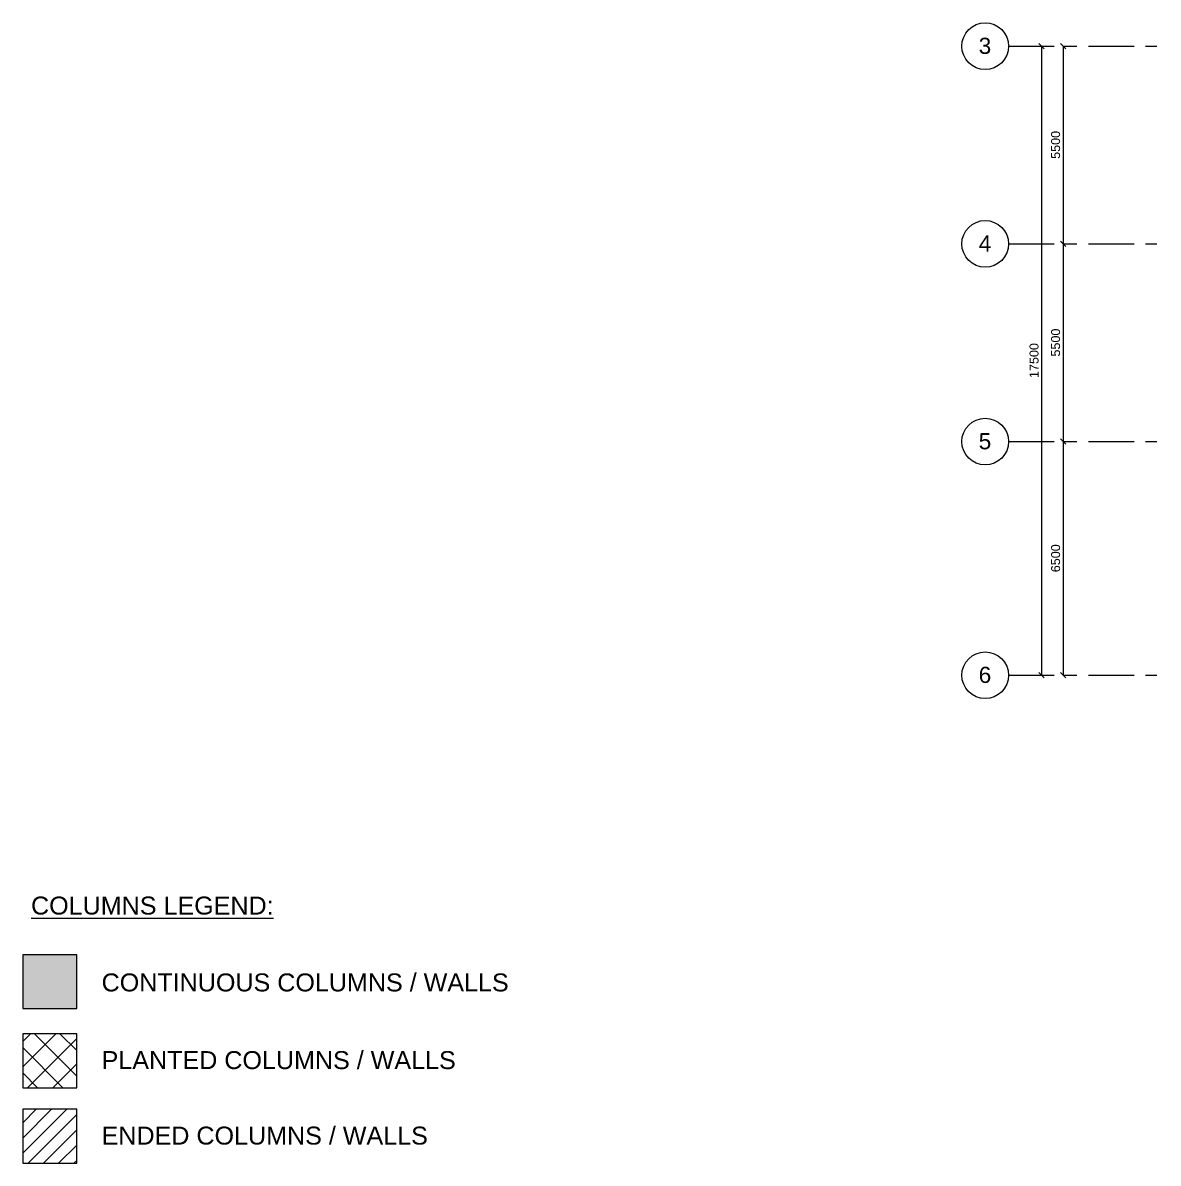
# Model space of a CAD drawing. Header units: millimetres. Extents: x 1499 to 145420, y 3769 to 41194.
# Drawn here: x 1499 to 33102, y 3769 to 35494 of the extents above; entities that cross this region are included whole.
import ezdxf

# ---------------------------------------------------------------- set-up
doc = ezdxf.new("R2010")
doc.units = ezdxf.units.MM
doc.linetypes.add('Grid Line', pattern=[2222.5, 1270, -317.5, 317.5, -317.5])
for name, color, linetype, lineweight in [('A-ANNO-DIMS', 211, 'Continuous', 5), ('A-ANNO-DIMS-100', 211, 'Continuous', 5), ('A-DETL-GENF', 92, 'Continuous', 5), ('A-DETL-THIN', 151, 'Continuous', 5), ('G-ANNO-TEXT', 231, 'Continuous', 5), ('S-GRID', 1, 'Continuous', 5), ('S-GRID-IDEN', 1, 'Continuous', 5)]:
    doc.layers.add(name, color=color, linetype=linetype, lineweight=lineweight)
doc.styles.add('Arial', font='arial.ttf', dxfattribs={"height": 500})
doc.styles.add('Arial_1', font='arial.ttf', dxfattribs={"height": 250})
doc.styles.add('Arial_2', font='arial.ttf', dxfattribs={"height": 450})
doc.dimstyles.new('Diagonal_-_2_5mm_Round_5mm_-2_5', dxfattribs={"dimscale": 304.8, "dimtxt": 0.836827, "dimasz": 0.492126, "dimexe": 0.032808, "dimexo": 0.0625, "dimgap": 0.032808, "dimtad": 1, "dimdec": 0, "dimlfac": 304.8, "dimrnd": 5, "dimdsep": 46, "dimtxsty": 'Arial_1', "dimblk1": 'OBLIQUE', "dimblk2": 'OBLIQUE', "dimsah": 1, "dimcen": 0.09, "dimazin": 0, "dimtfac": 1, "dimtdec": 4, "dimtix": 1, "dimtmove": 0, "dimatfit": 3, "dimfxl": 0.002583, "dimfxlon": 1, "dimtvp": 1, "dimtolj": 1, "dimtzin": 0, "dimarcsym": 2})

# ---------------------------------------------------------------- blocks, each defined once
blk = doc.blocks.new('Grid - M_Grid Head - Circle-4284405-ROOF FLOOR  FRAMING PLAN')
at = {"layer": 'S-GRID-IDEN'}
blk.add_circle((0, 0), 6.5, dxfattribs=at)
blk = doc.blocks.new('DIMBLOCK11-ROOF FLOOR  FRAMING PLAN')
at = {"layer": 'A-ANNO-DIMS-100', "lineweight": 15}
for p, q in [((30455, 34844), (30380, 34919)), ((30455, 34844), (30530, 34769)), ((30455, 29344), (30380, 29419)), ((30455, 29344), (30530, 29269))]:
    blk.add_line(p, q, dxfattribs=at)
at = {"layer": 'A-ANNO-DIMS-100'}
for p, q in [((30455, 34844), (30445, 34844)), ((30455, 34844), (30455, 29344)), ((30455, 34844), (30695, 34844)), ((30455, 29344), (30445, 29344)), ((30455, 29344), (30695, 29344))]:
    blk.add_line(p, q, dxfattribs=at)
at = {"layer": 'A-ANNO-DIMS-100', "color": 0, "insert": (30121, 31710), "char_height": 250, "width": 922.94, "attachment_point": 1, "rotation": 90, "line_spacing_factor": 0.941778, "style": 'Arial_1'}
blk.add_mtext('5500', dxfattribs=at)
blk = doc.blocks.new('_Oblique')
at = {"color": 0, "linetype": 'ByBlock', "lineweight": -2}
blk.add_line((-0.5, -0.5), (0.5, 0.5), dxfattribs=at)
blk = doc.blocks.new('DIMBLOCK12-ROOF FLOOR  FRAMING PLAN')
at = {"layer": 'A-ANNO-DIMS-100', "lineweight": 15}
for p, q in [((30455, 29344), (30380, 29419)), ((30455, 29344), (30530, 29269)), ((30455, 23844), (30380, 23919)), ((30455, 23844), (30530, 23769))]:
    blk.add_line(p, q, dxfattribs=at)
at = {"layer": 'A-ANNO-DIMS-100'}
for p, q in [((30455, 29344), (30445, 29344)), ((30455, 29344), (30455, 23844)), ((30455, 29344), (30695, 29344)), ((30455, 23844), (30445, 23844)), ((30455, 23844), (30695, 23844))]:
    blk.add_line(p, q, dxfattribs=at)
at = {"layer": 'A-ANNO-DIMS-100', "color": 0, "insert": (30121, 26210), "char_height": 250, "width": 922.94, "attachment_point": 1, "rotation": 90, "line_spacing_factor": 0.941778, "style": 'Arial_1'}
blk.add_mtext('5500', dxfattribs=at)
blk = doc.blocks.new('DIMBLOCK13-ROOF FLOOR  FRAMING PLAN')
at = {"layer": 'A-ANNO-DIMS-100', "lineweight": 15}
for p, q in [((30455, 23844), (30380, 23919)), ((30455, 23844), (30530, 23769)), ((30455, 17344), (30380, 17419)), ((30455, 17344), (30530, 17269))]:
    blk.add_line(p, q, dxfattribs=at)
at = {"layer": 'A-ANNO-DIMS-100'}
for p, q in [((30455, 23844), (30445, 23844)), ((30455, 23844), (30455, 17344)), ((30455, 23844), (30695, 23844)), ((30455, 17344), (30445, 17344)), ((30455, 17344), (30695, 17344))]:
    blk.add_line(p, q, dxfattribs=at)
at = {"layer": 'A-ANNO-DIMS-100', "color": 0, "insert": (30121, 20210), "char_height": 250, "width": 922.94, "attachment_point": 1, "rotation": 90, "line_spacing_factor": 0.941778, "style": 'Arial_1'}
blk.add_mtext('6500', dxfattribs=at)
blk = doc.blocks.new('DIMBLOCK15-ROOF FLOOR  FRAMING PLAN')
at = {"layer": 'A-ANNO-DIMS-100', "lineweight": 15}
for p, q in [((29855, 34844), (29780, 34919)), ((29855, 34844), (29930, 34769)), ((29855, 17344), (29780, 17419)), ((29855, 17344), (29930, 17269))]:
    blk.add_line(p, q, dxfattribs=at)
at = {"layer": 'A-ANNO-DIMS-100'}
for p, q in [((29855, 34844), (29845, 34844)), ((29855, 34844), (29855, 17344)), ((29855, 34844), (30095, 34844)), ((29855, 17344), (29845, 17344)), ((29855, 17344), (30095, 17344))]:
    blk.add_line(p, q, dxfattribs=at)
at = {"layer": 'A-ANNO-DIMS-100', "color": 0, "insert": (29521, 25613), "char_height": 250, "width": 1153.68, "attachment_point": 1, "rotation": 90, "line_spacing_factor": 0.941778, "style": 'Arial_1'}
blk.add_mtext('17500', dxfattribs=at)

msp = doc.modelspace()

# ---------------------------------------------------------------- hatches: boundary and pattern name
at = {"layer": 'A-DETL-GENF'}
msp.add_hatch(color=8, dxfattribs=at).paths.add_polyline_path([(2999.0868, 8069.3974), (2999.0868, 9569.3974), (1499.0868, 9569.3974), (1499.0868, 8069.3974)])
h = msp.add_hatch(dxfattribs=at)
h.set_pattern_fill('FP_1', color=5, style=0, pattern_type=2)
h.set_pattern_definition([(45, (0, 0), (-353.553, 353.553), []), (135, (0, 0), (-353.553, -353.553), [])])
h.paths.add_polyline_path([(2999.0868, 5869.3974), (2999.0868, 7369.3974), (1499.0868, 7369.3974), (1499.0868, 5869.3974)])
h = msp.add_hatch(dxfattribs=at)
h.set_pattern_fill('FP_2', color=5, style=0, pattern_type=2)
h.set_pattern_definition([(45, (0, 0), (-707.11, 707.11), []), (135, (0, 0), (-707.11, -707.11), [])])
h.paths.add_polyline_path([(2999.0868, 5869.3974), (2999.0868, 7369.3974), (1499.0868, 7369.3974), (1499.0868, 5869.3974)])
h = msp.add_hatch(dxfattribs=at)
h.set_pattern_fill('FP_3', color=1, style=0, pattern_type=2)
h.set_pattern_definition([(45, (0, 0), (-212.132, 212.132), [])])
h.paths.add_polyline_path([(2999.0868, 3769.3974), (2999.0868, 5269.3974), (1499.0868, 5269.3974), (1499.0868, 3769.3974)])

# ---------------------------------------------------------------- linework, layer by layer
at = {"layer": 'A-DETL-THIN'}
for p, q in [((2999.0868, 9569.3974), (1499.0868, 9569.3974)), ((1499.0868, 9569.3974), (1499.0868, 8069.3974)), ((2999.0868, 8069.3974), (2999.0868, 9569.3974)), ((1499.0868, 8069.3974), (2999.0868, 8069.3974)), ((2999.0868, 7369.3974), (1499.0868, 7369.3974)), ((1499.0868, 7369.3974), (1499.0868, 5869.3974)), ((2999.0868, 5869.3974), (2999.0868, 7369.3974)), ((1499.0868, 5869.3974), (2999.0868, 5869.3974)), ((2999.0868, 5269.3974), (1499.0868, 5269.3974)), ((1499.0868, 5269.3974), (1499.0868, 3769.3974)), ((2999.0868, 3769.3974), (2999.0868, 5269.3974)), ((1499.0868, 3769.3974), (2999.0868, 3769.3974))]:
    msp.add_line(p, q, dxfattribs=at)
at = {"layer": 'S-GRID', "linetype": 'Grid Line'}
for p, q in [((28936.8119, 34844.1661), (89500.367, 34844.1661)), ((28936.8119, 29344.1661), (89500.367, 29344.1661)), ((28936.8119, 23844.1661), (89500.367, 23844.1661)), ((28936.8119, 17344.1661), (89500.367, 17344.1661))]:
    msp.add_line(p, q, dxfattribs=at)

# ---------------------------------------------------------------- block references
at = {"layer": 'S-GRID-IDEN', "xscale": 99.99999999999993, "yscale": 99.99999999999993, "zscale": 99.99999999999993, "rotation": 269.9999999999996}
for p in [(28286.8119, 34844.1661), (28286.8119, 29344.1661), (28286.8119, 23844.1661), (28286.8119, 17344.1661)]:
    msp.add_blockref('Grid - M_Grid Head - Circle-4284405-ROOF FLOOR  FRAMING PLAN', p, dxfattribs=at)

# ---------------------------------------------------------------- texts
at = {"layer": 'G-ANNO-TEXT', "color": 7, "lineweight": 13, "char_height": 500, "attachment_point": 1, "style": 'Arial'}
for s, insert, width in [('\\L COLUMNS LEGEND:', (1534.7157, 11186.5996), 8385.65125), ('CONTINUOUS COLUMNS / WALLS', (3693.057, 9047.7244), 13740.92375), ('PLANTED COLUMNS / WALLS ', (3693.057, 6887.2873), 12185.65), ('ENDED COLUMNS / WALLS ', (3693.057, 4787.2873), 11239.65875)]:
    msp.add_mtext(s, dxfattribs=dict(at, insert=insert, width=width))

# ---------------------------------------------------------------- dimensions: what is measured, and where the dimension line sits
at = {"layer": 'A-ANNO-DIMS'}
for base, p1, p2, override, picture, middle in [((29855.3254, 17344.1661), (30095.3254, 34844.1661), (30095.3254, 17344.1661), {"dimpost": '<>', "dimfxl": 17500}, 'DIMBLOCK15-ROOF FLOOR  FRAMING PLAN', (29717.5969, 26094.1661)), ((30455.3254, 29344.1661), (30695.3254, 34844.1661), (30695.3254, 29344.1661), {"dimpost": '<>', "dimfxl": 5500}, 'DIMBLOCK11-ROOF FLOOR  FRAMING PLAN', (30317.6822, 32094.1661)), ((30455.3254, 23844.1661), (30695.3254, 29344.1661), (30695.3254, 23844.1661), {"dimpost": '<>', "dimfxl": 5500}, 'DIMBLOCK12-ROOF FLOOR  FRAMING PLAN', (30317.6822, 26594.1661)), ((30455.3254, 17344.1661), (30695.3254, 23844.1661), (30695.3254, 17344.1661), {"dimpost": '<>', "dimfxl": 6500}, 'DIMBLOCK13-ROOF FLOOR  FRAMING PLAN', (30317.6822, 20594.1661))]:
    dim = msp.add_linear_dim(base=base, p1=p1, p2=p2, angle=90, dimstyle='Diagonal_-_2_5mm_Round_5mm_-2_5', override=override, dxfattribs=at)
    dim.commit()
    dim.dimension.update_dxf_attribs({"geometry": picture, "text_midpoint": middle})

# ---------------------------------------------------------------- next in the draw order: texts
at = {"layer": 'S-GRID-IDEN', "char_height": 450, "width": 424.894375, "attachment_point": 1, "style": 'Arial_2', "bg_fill": 3, "box_fill_scale": 1.25, "bg_fill_color": 256, "bg_fill_true_color": 13158600, "bg_fill_transparency": 0}
for s, insert in [('3', (28105.7324, 35079.434)), ('4', (28105.7324, 29579.434)), ('5', (28105.7324, 24079.434)), ('6', (28105.7324, 17579.434))]:
    msp.add_mtext(s, dxfattribs=dict(at, insert=insert))

doc.saveas('drawing.dxf')
